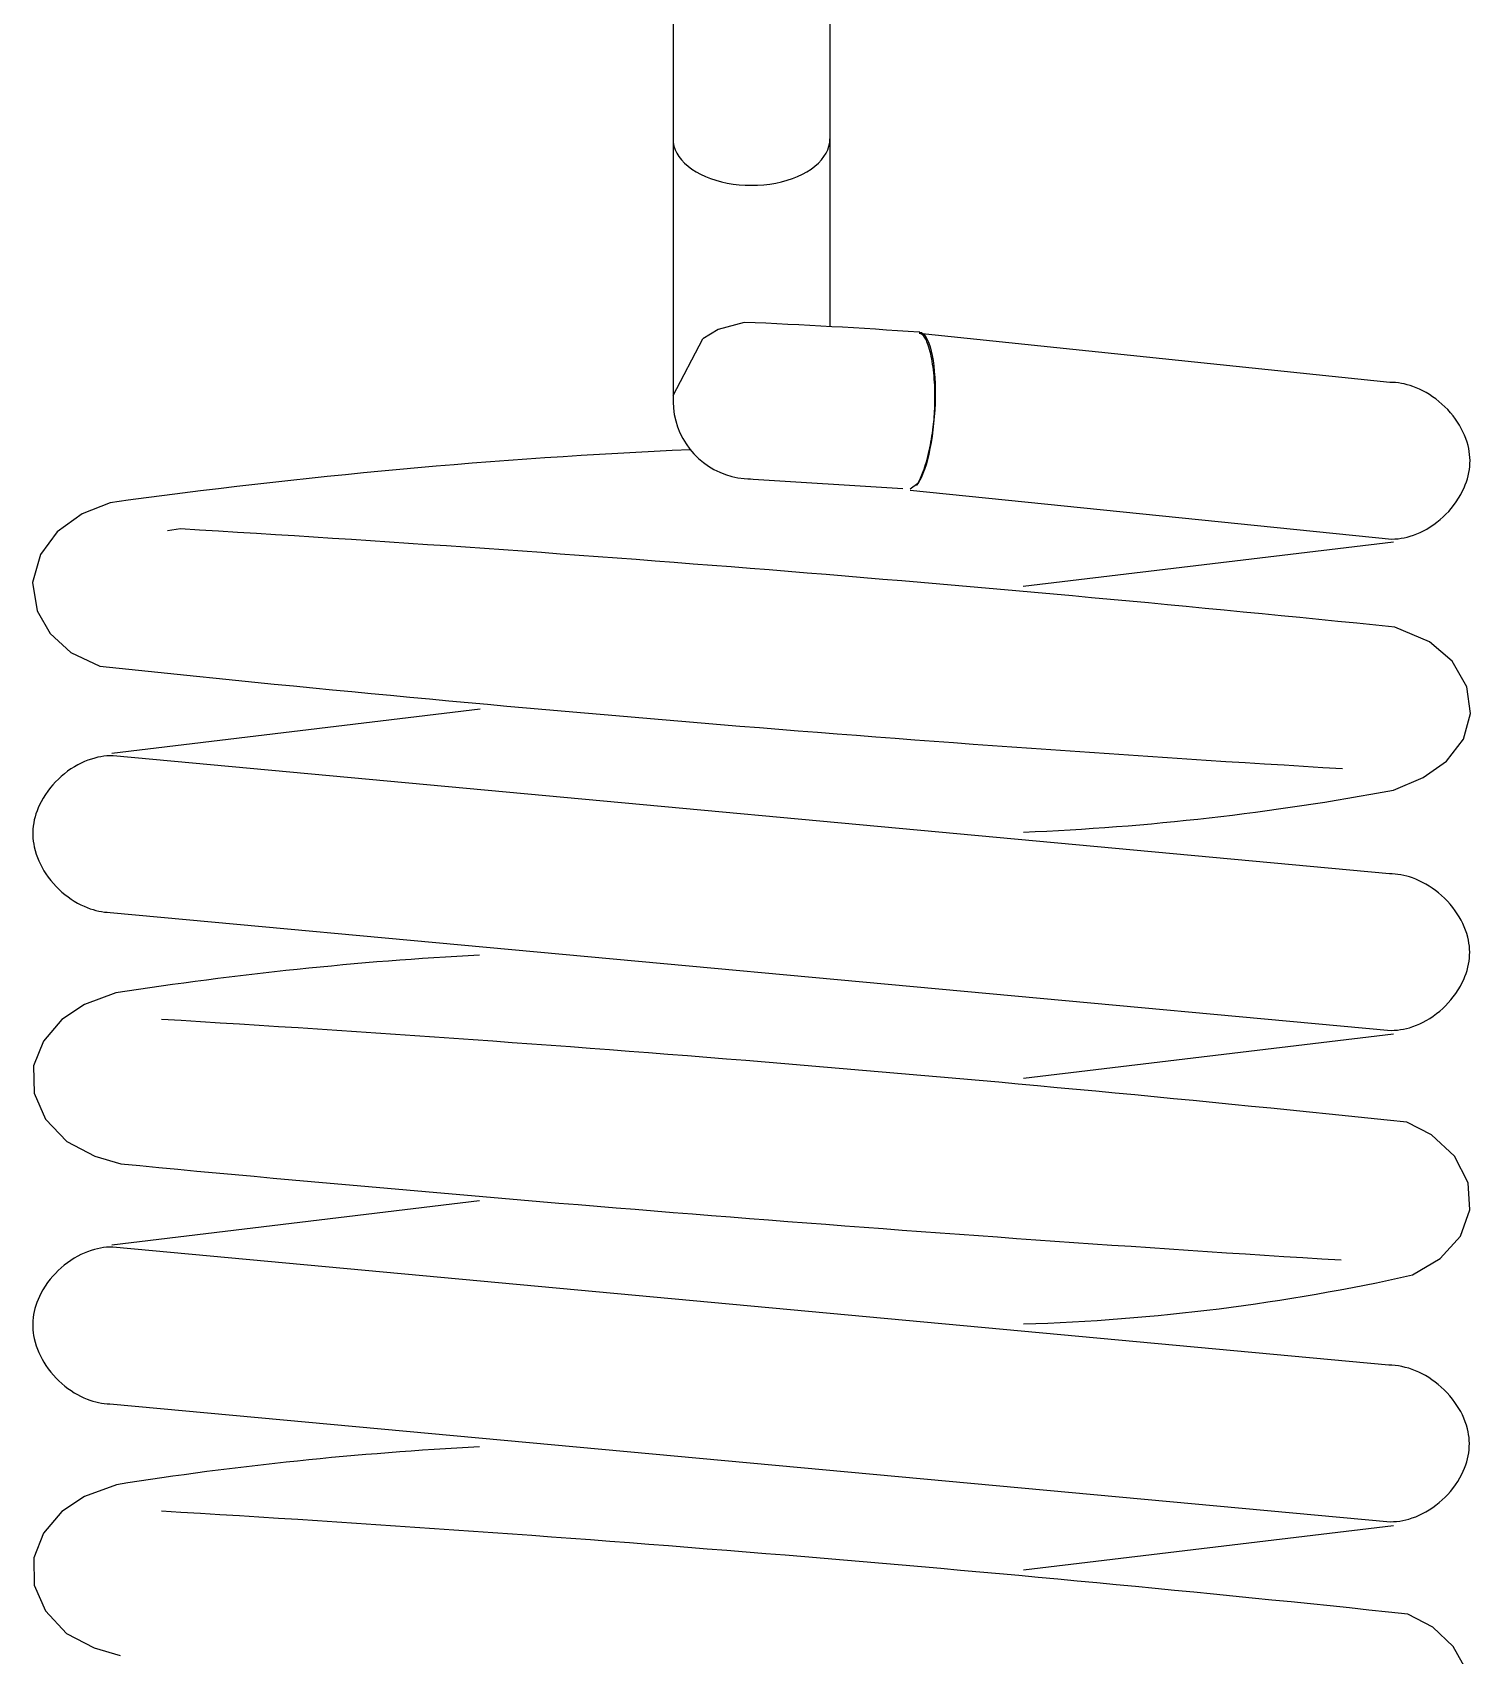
# Model space of a CAD drawing. Extents: x -3 to 396, y 2 to 203.
# Drawn here: x 140.84 to 146.34, y 46.37 to 52.58 of the extents above; entities that cross this region are included whole.
import ezdxf

# ---------------------------------------------------------------- set-up
doc = ezdxf.new("R2010")
doc.units = 0
doc.header["$LTSCALE"] = 10
doc.layers.get('0').update_dxf_attribs({"linetype": 'CONTINUOUS'})

msp = doc.modelspace()

# ---------------------------------------------------------------- linework, layer by layer
at = {"color": 7, "linetype": 'CONTINUOUS'}
for p, q in [((143.291767, 56.071906), (143.291767, 51.171906)), ((143.891767, 56.071906), (143.891767, 51.45356)), ((143.291767, 52.171906), (143.292691, 52.157975)), ((143.292691, 52.157975), (143.29546, 52.144131)), ((143.29546, 52.144131), (143.300056, 52.130457)), ((143.300056, 52.130457), (143.30645, 52.11704)), ((143.30645, 52.11704), (143.314603, 52.10396)), ((143.86893, 52.10396), (143.877083, 52.11704)), ((143.877083, 52.11704), (143.883477, 52.130457)), ((143.883477, 52.130457), (143.888073, 52.144131)), ((143.888073, 52.144131), (143.890842, 52.157975)), ((143.890842, 52.157975), (143.891767, 52.171906)), ((143.314603, 52.10396), (143.324465, 52.091299)), ((143.324465, 52.091299), (143.335974, 52.079136)), ((143.335974, 52.079136), (143.349061, 52.067544)), ((143.349061, 52.067544), (143.363645, 52.056596)), ((143.363645, 52.056596), (143.379634, 52.046358)), ((143.803899, 52.046358), (143.819888, 52.056596)), ((143.819888, 52.056596), (143.834472, 52.067544)), ((143.834472, 52.067544), (143.847559, 52.079136)), ((143.847559, 52.079136), (143.859068, 52.091299)), ((143.859068, 52.091299), (143.86893, 52.10396)), ((143.379634, 52.046358), (143.396932, 52.036895)), ((143.396932, 52.036895), (143.415431, 52.028264)), ((143.415431, 52.028264), (143.435017, 52.020519)), ((143.435017, 52.020519), (143.455569, 52.013707)), ((143.455569, 52.013707), (143.476961, 52.00787)), ((143.476961, 52.00787), (143.499061, 52.003045)), ((143.499061, 52.003045), (143.521733, 51.999261)), ((143.521733, 51.999261), (143.544836, 51.996541)), ((143.544836, 51.996541), (143.568229, 51.994902)), ((143.568229, 51.994902), (143.591767, 51.994355)), ((143.591767, 51.994355), (143.615304, 51.994902)), ((143.615304, 51.994902), (143.638697, 51.996541)), ((143.638697, 51.996541), (143.6618, 51.999261)), ((143.6618, 51.999261), (143.684472, 52.003045)), ((143.684472, 52.003045), (143.706572, 52.00787)), ((143.706572, 52.00787), (143.727964, 52.013707)), ((143.727964, 52.013707), (143.748516, 52.020519)), ((143.748516, 52.020519), (143.768102, 52.028264)), ((143.768102, 52.028264), (143.786601, 52.036895)), ((143.786601, 52.036895), (143.803899, 52.046358)), ((143.464552, 51.443598), (143.405677, 51.407216)), ((143.563431, 51.470565), (143.464552, 51.443598)), ((144.235164, 51.432749), (144.233046, 51.432881)), ((144.235142, 51.43275), (144.24184, 51.431124)), ((144.24184, 51.431124), (144.248334, 51.427089)), ((143.292347, 51.190552), (143.40567, 51.40721)), ((144.234867, 51.427885), (144.233151, 51.427974)), ((146.032925, 51.241116), (144.233329, 51.427974)), ((144.23735, 51.427394), (144.234867, 51.427885)), ((144.2398, 51.426485), (144.23735, 51.427394)), ((144.242199, 51.42518), (144.2398, 51.426485)), ((144.244561, 51.423488), (144.242199, 51.42518)), ((144.24739, 51.420916), (144.244561, 51.423488)), ((144.250156, 51.41781), (144.24739, 51.420916)), ((144.248334, 51.427089), (144.254269, 51.421048)), ((144.252834, 51.414224), (144.250156, 51.41781)), ((144.255444, 51.410161), (144.252834, 51.414224)), ((144.254269, 51.421048), (144.259927, 51.412904)), ((144.257935, 51.405731), (144.255444, 51.410161)), ((144.260356, 51.400883), (144.257935, 51.405731)), ((144.259927, 51.412904), (144.265268, 51.402715)), ((144.262693, 51.395665), (144.260356, 51.400883)), ((144.264958, 51.390068), (144.262693, 51.395665)), ((144.267586, 51.382856), (144.264958, 51.390068)), ((144.265268, 51.402715), (144.270252, 51.390556)), ((144.270106, 51.375145), (144.267586, 51.382856)), ((144.2725, 51.367015), (144.270106, 51.375145)), ((144.270252, 51.390556), (144.274842, 51.376516)), ((144.274842, 51.376516), (144.279006, 51.360697)), ((144.274783, 51.358437), (144.2725, 51.367015)), ((144.276915, 51.349599), (144.274783, 51.358437)), ((144.278935, 51.340365), (144.276915, 51.349599)), ((144.28083, 51.330807), (144.278935, 51.340365)), ((144.279006, 51.360697), (144.282712, 51.343216)), ((144.282611, 51.320884), (144.28083, 51.330807)), ((144.284305, 51.310398), (144.282611, 51.320884)), ((144.282712, 51.343216), (144.285934, 51.324201)), ((144.285872, 51.299559), (144.284305, 51.310398)), ((144.285934, 51.324201), (144.288648, 51.303789)), ((144.287298, 51.288452), (144.285872, 51.299559)), ((144.28859, 51.277021), (144.287298, 51.288452)), ((144.289719, 51.265528), (144.28859, 51.277021)), ((144.288648, 51.303789), (144.290834, 51.282131)), ((144.290709, 51.253748), (144.289719, 51.265528)), ((144.291547, 51.241784), (144.290709, 51.253748)), ((144.290834, 51.282131), (144.292476, 51.259385)), ((144.292476, 51.259385), (144.293562, 51.235718)), ((143.292347, 51.190552), (143.29182, 51.166253)), ((144.292236, 51.229564), (144.291547, 51.241784)), ((144.292658, 51.220059), (144.292236, 51.229564)), ((144.292985, 51.21042), (144.292658, 51.220059)), ((144.293214, 51.200712), (144.292985, 51.21042)), ((144.293343, 51.190893), (144.293214, 51.200712)), ((144.29337, 51.181155), (144.293343, 51.190893)), ((144.29404, 51.186314), (144.293427, 51.16094)), ((144.293562, 51.235718), (144.294085, 51.211301)), ((144.294085, 51.211301), (144.29404, 51.186314)), ((146.043677, 51.240856), (146.032925, 51.241116)), ((146.054525, 51.240108), (146.043677, 51.240856)), ((146.065458, 51.238866), (146.054525, 51.240108)), ((146.076461, 51.237129), (146.065458, 51.238866)), ((146.087522, 51.234895), (146.076461, 51.237129)), ((146.098625, 51.232162), (146.087522, 51.234895)), ((146.109756, 51.22893), (146.098625, 51.232162)), ((146.120896, 51.225198), (146.109756, 51.22893)), ((146.133619, 51.220322), (146.120896, 51.225198)), ((146.146306, 51.214797), (146.133619, 51.220322)), ((146.158927, 51.208626), (146.146306, 51.214797)), ((146.171453, 51.201812), (146.158927, 51.208626)), ((146.183852, 51.194364), (146.171453, 51.201812)), ((146.196089, 51.186286), (146.183852, 51.194364)), ((146.208128, 51.177589), (146.196089, 51.186286)), ((143.29182, 51.166253), (143.293262, 51.141991)), ((143.293262, 51.141991), (143.296663, 51.117925)), ((144.290497, 51.110595), (144.291252, 51.120804)), ((144.292252, 51.135364), (144.290523, 51.109774)), ((144.291252, 51.120804), (144.291893, 51.13103)), ((144.291893, 51.13103), (144.292421, 51.141336)), ((144.293427, 51.16094), (144.292252, 51.135364)), ((144.292421, 51.141336), (144.292831, 51.151619)), ((144.292831, 51.151619), (144.293116, 51.161504)), ((144.293116, 51.161504), (144.293295, 51.171333)), ((144.293295, 51.171333), (144.29337, 51.181155)), ((146.219933, 51.168282), (146.208128, 51.177589)), ((146.231464, 51.158377), (146.219933, 51.168282)), ((146.242679, 51.147888), (146.231464, 51.158377)), ((146.253537, 51.136828), (146.242679, 51.147888)), ((146.263991, 51.125214), (146.253537, 51.136828)), ((146.273994, 51.113064), (146.263991, 51.125214)), ((143.296663, 51.117925), (143.302001, 51.094213)), ((143.302001, 51.094213), (143.309242, 51.071011)), ((143.309242, 51.071011), (143.318336, 51.048472)), ((144.285456, 51.059295), (144.282156, 51.034776)), ((144.283332, 51.047085), (144.285007, 51.05908)), ((144.285007, 51.05908), (144.286552, 51.071238)), ((144.288252, 51.084355), (144.285456, 51.059295)), ((144.286552, 51.071238), (144.287676, 51.080943)), ((144.287676, 51.080943), (144.288709, 51.090726)), ((144.290523, 51.109774), (144.288252, 51.084355)), ((144.288709, 51.090726), (144.289653, 51.100635)), ((144.289653, 51.100635), (144.290497, 51.110595)), ((146.283499, 51.100398), (146.273994, 51.113064)), ((146.291365, 51.088908), (146.283499, 51.100398)), ((146.298774, 51.077056), (146.291365, 51.088908)), ((146.305689, 51.064856), (146.298774, 51.077056)), ((146.312071, 51.052327), (146.305689, 51.064856)), ((143.318336, 51.048472), (143.329226, 51.026743)), ((143.329226, 51.026743), (143.341839, 51.005966)), ((143.341839, 51.005966), (143.356092, 50.986279)), ((144.273496, 50.991213), (144.275633, 51.001827)), ((144.278375, 51.010977), (144.274141, 50.988074)), ((144.275633, 51.001827), (144.277691, 51.012724)), ((144.277691, 51.012724), (144.279654, 51.023831)), ((144.282156, 51.034776), (144.278375, 51.010977)), ((144.279654, 51.023831), (144.28155, 51.035361)), ((144.28155, 51.035361), (144.283332, 51.047085)), ((146.317881, 51.039488), (146.312071, 51.052327)), ((146.323077, 51.026358), (146.317881, 51.039488)), ((146.327619, 51.012959), (146.323077, 51.026358)), ((146.331461, 50.999312), (146.327619, 51.012959)), ((146.334001, 50.988233), (146.331461, 50.999312)), ((143.356092, 50.986279), (143.371892, 50.96781)), ((143.371892, 50.96781), (143.389135, 50.950681)), ((143.389135, 50.950681), (143.407708, 50.935004)), ((143.407708, 50.935004), (143.42749, 50.920882)), ((144.257531, 50.92748), (144.260398, 50.937318)), ((144.264443, 50.945613), (144.259049, 50.926366)), ((144.260398, 50.937318), (144.263239, 50.947673)), ((144.263239, 50.947673), (144.265998, 50.958361)), ((144.269486, 50.966232), (144.264443, 50.945613)), ((144.265998, 50.958361), (144.268684, 50.969437)), ((144.268684, 50.969437), (144.271275, 50.980826)), ((144.274141, 50.988074), (144.269486, 50.966232)), ((144.271275, 50.980826), (144.273496, 50.991213)), ((146.336041, 50.977023), (146.334001, 50.988233)), ((146.337556, 50.965696), (146.336041, 50.977023)), ((146.338522, 50.954265), (146.337556, 50.965696)), ((146.338912, 50.942744), (146.338522, 50.954265)), ((146.338708, 50.931149), (146.338912, 50.942744)), ((143.42749, 50.920882), (143.44835, 50.908407)), ((143.44835, 50.908407), (143.470151, 50.897662)), ((143.470151, 50.897662), (143.49275, 50.888717)), ((143.49275, 50.888717), (143.515999, 50.881631)), ((143.515999, 50.881631), (143.539746, 50.876451)), ((143.539746, 50.876451), (143.563834, 50.873209)), ((143.563834, 50.873209), (143.588105, 50.871928)), ((143.577238, 50.872267), (144.169819, 50.835661)), ((144.241168, 50.878214), (144.228425, 50.855467)), ((144.235965, 50.869774), (144.238515, 50.875256)), ((144.238515, 50.875256), (144.241068, 50.881084)), ((144.241068, 50.881084), (144.24359, 50.887181)), ((144.247369, 50.892543), (144.241168, 50.878214)), ((144.24359, 50.887181), (144.246088, 50.893563)), ((144.246088, 50.893563), (144.248551, 50.900198)), ((144.253344, 50.908633), (144.247369, 50.892543)), ((144.248551, 50.900198), (144.251603, 50.908907)), ((144.251603, 50.908907), (144.254592, 50.917988)), ((144.259049, 50.926366), (144.253344, 50.908633)), ((144.254592, 50.917988), (144.257531, 50.92748)), ((146.32519, 50.860928), (146.328876, 50.872621)), ((146.328876, 50.872621), (146.331998, 50.884342)), ((146.331998, 50.884342), (146.334548, 50.896074)), ((146.334548, 50.896074), (146.33652, 50.907797)), ((146.33652, 50.907797), (146.337909, 50.919494)), ((146.337909, 50.919494), (146.338708, 50.931149)), ((144.198791, 50.829087), (146.040223, 50.64231)), ((144.228187, 50.855121), (144.198892, 50.833252)), ((144.228623, 50.855305), (144.221268, 50.846323)), ((144.228187, 50.855121), (144.230798, 50.859696)), ((144.230798, 50.859696), (144.233388, 50.864577)), ((144.233388, 50.864577), (144.235965, 50.869774)), ((146.295201, 50.798025), (146.303418, 50.812014)), ((146.303418, 50.812014), (146.310826, 50.826217)), ((146.310826, 50.826217), (146.316157, 50.837706)), ((146.316157, 50.837706), (146.320948, 50.849283)), ((146.320948, 50.849283), (146.32519, 50.860928)), ((141.139916, 50.781107), (141.032415, 50.738363)), ((146.247126, 50.737263), (146.257438, 50.748135)), ((146.257438, 50.748135), (146.267209, 50.759349)), ((146.267209, 50.759349), (146.276423, 50.770871)), ((146.276423, 50.770871), (146.286195, 50.784295)), ((146.286195, 50.784295), (146.295201, 50.798025)), ((141.032415, 50.738363), (140.93696, 50.669177)), ((146.173853, 50.680609), (146.187238, 50.68873)), ((146.187238, 50.68873), (146.2002, 50.69745)), ((146.2002, 50.69745), (146.212713, 50.706725)), ((146.212713, 50.706725), (146.224752, 50.716511)), ((146.224752, 50.716511), (146.236295, 50.726769)), ((146.236295, 50.726769), (146.247126, 50.737263)), ((140.93696, 50.669177), (140.873011, 50.582851)), ((141.408443, 50.680711), (141.358648, 50.673223)), ((144.629902, 50.462115), (146.046381, 50.631935)), ((146.040223, 50.64231), (146.052032, 50.642676)), ((146.052032, 50.642676), (146.063766, 50.64363)), ((146.063766, 50.64363), (146.075409, 50.645149)), ((146.075409, 50.645149), (146.086948, 50.647209)), ((146.086948, 50.647209), (146.098368, 50.649788)), ((146.098368, 50.649788), (146.109655, 50.652865)), ((146.109655, 50.652865), (146.123004, 50.657185)), ((146.123004, 50.657185), (146.136121, 50.662154)), ((146.136121, 50.662154), (146.148981, 50.667737)), ((146.148981, 50.667737), (146.161566, 50.6739)), ((146.161566, 50.6739), (146.173853, 50.680609)), ((140.873011, 50.582851), (140.842622, 50.475894)), ((140.842622, 50.475894), (140.860075, 50.368354)), ((140.860075, 50.368354), (140.910148, 50.281045)), ((140.910148, 50.281045), (140.988985, 50.208145)), ((146.184294, 50.249506), (146.050893, 50.305353)), ((140.988985, 50.208145), (141.099872, 50.156205)), ((146.27049, 50.175401), (146.184294, 50.249506)), ((146.326615, 50.07797), (146.27049, 50.175401)), ((146.340999, 49.975093), (146.326615, 50.07797)), ((142.553979, 49.9921), (141.146476, 49.82276)), ((146.313615, 49.877713), (146.340999, 49.975093)), ((146.249007, 49.792768), (146.313615, 49.877713)), ((140.989784, 49.763299), (140.977027, 49.754392)), ((141.002969, 49.771638), (140.989784, 49.763299)), ((141.016556, 49.779366), (141.002969, 49.771638)), ((141.029004, 49.785715), (141.016556, 49.779366)), ((141.041729, 49.79151), (141.029004, 49.785715)), ((141.054711, 49.796718), (141.041729, 49.79151)), ((141.067926, 49.801305), (141.054711, 49.796718)), ((141.081352, 49.805237), (141.067926, 49.801305)), ((141.092684, 49.807987), (141.081352, 49.805237)), ((141.104131, 49.810236), (141.092684, 49.807987)), ((141.11568, 49.811963), (141.104131, 49.810236)), ((141.127315, 49.813146), (141.11568, 49.811963)), ((141.13902, 49.813763), (141.127315, 49.813146)), ((141.150781, 49.813791), (141.13902, 49.813763)), ((146.03065, 49.363057), (141.150781, 49.813791)), ((146.159772, 49.730295), (146.249007, 49.792768)), ((140.921073, 49.703378), (140.911528, 49.692129)), ((140.931163, 49.714303), (140.921073, 49.703378)), ((140.94178, 49.72487), (140.931163, 49.714303)), ((140.952903, 49.735043), (140.94178, 49.72487)), ((140.964725, 49.74496), (140.952903, 49.735043)), ((140.977027, 49.754392), (140.964725, 49.74496)), ((146.047034, 49.682668), (146.159772, 49.730295)), ((140.875498, 49.637804), (140.869823, 49.626474)), ((140.883329, 49.651788), (140.875498, 49.637804)), ((140.891959, 49.665533), (140.883329, 49.651788)), ((140.901367, 49.678995), (140.891959, 49.665533)), ((140.911528, 49.692129), (140.901367, 49.678995)), ((140.849655, 49.568652), (140.847321, 49.556987)), ((140.852566, 49.580308), (140.849655, 49.568652)), ((140.856046, 49.591937), (140.852566, 49.580308)), ((140.860088, 49.603521), (140.856046, 49.591937)), ((140.864683, 49.61504), (140.860088, 49.603521)), ((140.869823, 49.626474), (140.864683, 49.61504)), ((140.844408, 49.533698), (140.843841, 49.522107)), ((140.843841, 49.522107), (140.84387, 49.510573)), ((140.84387, 49.510573), (140.844476, 49.499112)), ((140.84557, 49.54533), (140.844408, 49.533698)), ((140.847321, 49.556987), (140.84557, 49.54533)), ((140.844476, 49.499112), (140.845633, 49.487737)), ((140.845633, 49.487737), (140.847317, 49.476465)), ((140.847317, 49.476465), (140.849504, 49.465308)), ((140.849504, 49.465308), (140.852909, 49.451545)), ((140.852909, 49.451545), (140.85702, 49.438008)), ((140.85702, 49.438008), (140.861792, 49.424721)), ((140.861792, 49.424721), (140.867185, 49.411707)), ((140.867185, 49.411707), (140.873158, 49.398987)), ((140.873158, 49.398987), (140.879672, 49.38658)), ((140.879672, 49.38658), (140.88669, 49.374507)), ((140.88669, 49.374507), (140.894174, 49.362783)), ((140.894174, 49.362783), (140.903255, 49.349835)), ((140.903255, 49.349835), (140.912849, 49.33739)), ((140.912849, 49.33739), (140.922908, 49.325468)), ((140.922908, 49.325468), (140.933386, 49.31409)), ((146.041498, 49.362737), (146.03065, 49.363057)), ((146.052437, 49.36193), (146.041498, 49.362737)), ((146.063455, 49.360632), (146.052437, 49.36193)), ((146.074539, 49.358841), (146.063455, 49.360632)), ((146.085676, 49.356554), (146.074539, 49.358841)), ((146.09685, 49.35377), (146.085676, 49.356554)), ((146.108046, 49.350489), (146.09685, 49.35377)), ((146.119249, 49.34671), (146.108046, 49.350489)), ((146.132038, 49.341782), (146.119249, 49.34671)), ((146.144786, 49.336208), (146.132038, 49.341782)), ((146.157464, 49.32999), (146.144786, 49.336208)), ((146.170041, 49.323133), (146.157464, 49.32999)), ((146.182487, 49.315643), (146.170041, 49.323133)), ((140.933386, 49.31409), (140.944238, 49.303272)), ((140.944238, 49.303272), (140.95542, 49.293032)), ((140.95542, 49.293032), (140.966894, 49.283383)), ((140.966894, 49.283383), (140.978618, 49.274338)), ((140.978618, 49.274338), (140.990557, 49.265909)), ((140.990557, 49.265909), (141.002675, 49.258106)), ((146.194766, 49.307527), (146.182487, 49.315643)), ((146.206845, 49.298793), (146.194766, 49.307527)), ((146.218684, 49.289453), (146.206845, 49.298793)), ((146.230247, 49.279517), (146.218684, 49.289453)), ((146.24149, 49.268998), (146.230247, 49.279517)), ((146.252372, 49.257912), (146.24149, 49.268998)), ((141.002675, 49.258106), (141.014938, 49.250936)), ((141.014938, 49.250936), (141.027313, 49.244408)), ((141.027313, 49.244408), (141.039771, 49.238525)), ((141.039771, 49.238525), (141.052283, 49.233294)), ((141.052283, 49.233294), (141.063252, 49.229252)), ((141.063252, 49.229252), (141.074225, 49.225712)), ((141.074225, 49.225712), (141.085183, 49.222674)), ((141.085183, 49.222674), (141.096112, 49.220138)), ((141.096112, 49.220138), (141.106996, 49.218103)), ((141.106996, 49.218103), (141.117821, 49.216567)), ((141.117821, 49.216567), (141.128575, 49.215529)), ((141.128575, 49.215529), (141.139243, 49.214985)), ((141.139243, 49.214985), (146.037464, 48.764251)), ((146.262847, 49.246274), (146.252372, 49.257912)), ((146.272868, 49.234103), (146.262847, 49.246274)), ((146.282387, 49.221418), (146.272868, 49.234103)), ((146.290264, 49.209914), (146.282387, 49.221418)), ((146.29768, 49.198049), (146.290264, 49.209914)), ((146.304601, 49.185839), (146.29768, 49.198049)), ((146.310986, 49.173301), (146.304601, 49.185839)), ((146.316797, 49.160455), (146.310986, 49.173301)), ((146.321992, 49.14732), (146.316797, 49.160455)), ((146.32653, 49.133918), (146.321992, 49.14732)), ((146.330367, 49.120271), (146.32653, 49.133918)), ((146.3329, 49.109192), (146.330367, 49.120271)), ((146.334933, 49.097984), (146.3329, 49.109192)), ((146.336439, 49.08666), (146.334933, 49.097984)), ((146.337394, 49.075233), (146.336439, 49.08666)), ((146.337772, 49.063718), (146.337394, 49.075233)), ((146.330774, 49.005362), (146.333344, 49.017082)), ((146.333344, 49.017082), (146.335335, 49.028795)), ((146.335335, 49.028795), (146.33674, 49.040483)), ((146.33674, 49.040483), (146.337554, 49.052129)), ((146.337554, 49.052129), (146.337772, 49.063718)), ((146.309477, 48.947314), (146.314836, 48.958785)), ((146.314836, 48.958785), (146.319654, 48.970345)), ((146.319654, 48.970345), (146.323921, 48.981975)), ((146.323921, 48.981975), (146.32763, 48.993654)), ((146.32763, 48.993654), (146.330774, 49.005362)), ((141.161995, 48.907197), (141.041311, 48.862755)), ((146.265643, 48.880581), (146.274902, 48.892076)), ((146.274902, 48.892076), (146.284721, 48.90547)), ((146.284721, 48.90547), (146.293771, 48.919172)), ((146.293771, 48.919172), (146.30203, 48.933135)), ((146.30203, 48.933135), (146.309477, 48.947314)), ((141.041311, 48.862755), (140.954948, 48.805484)), ((146.198309, 48.818882), (146.210883, 48.828119)), ((146.210883, 48.828119), (146.222981, 48.83787)), ((146.222981, 48.83787), (146.234579, 48.848093)), ((146.234579, 48.848093), (146.245463, 48.858555)), ((146.245463, 48.858555), (146.255824, 48.869396)), ((146.255824, 48.869396), (146.265643, 48.880581)), ((140.954948, 48.805484), (140.884363, 48.722547)), ((146.037464, 48.764251), (146.049344, 48.764577)), ((146.049344, 48.764577), (146.061146, 48.765492)), ((146.061146, 48.765492), (146.072857, 48.766971)), ((146.072857, 48.766971), (146.084461, 48.768993)), ((146.084461, 48.768993), (146.095945, 48.771536)), ((146.095945, 48.771536), (146.107294, 48.774577)), ((146.107294, 48.774577), (146.120716, 48.778854)), ((146.120716, 48.778854), (146.133902, 48.783781)), ((146.133902, 48.783781), (146.14683, 48.789325)), ((146.14683, 48.789325), (146.15948, 48.795449)), ((146.15948, 48.795449), (146.17183, 48.80212)), ((146.17183, 48.80212), (146.185282, 48.810201)), ((146.185282, 48.810201), (146.198309, 48.818882)), ((140.884363, 48.722547), (140.847206, 48.628667)), ((144.63139, 48.582007), (146.046701, 48.751446)), ((140.847206, 48.628667), (140.849321, 48.523957)), ((140.849321, 48.523957), (140.892865, 48.425023)), ((140.892865, 48.425023), (140.973521, 48.338992)), ((146.192213, 48.365513), (146.096959, 48.412839)), ((140.973521, 48.338992), (141.080714, 48.283306)), ((146.280215, 48.282957), (146.192213, 48.365513)), ((141.080714, 48.283306), (141.180548, 48.254145)), ((146.331695, 48.180888), (146.280215, 48.282957)), ((146.33887, 48.077832), (146.331695, 48.180888)), ((142.552071, 48.11209), (141.146472, 47.943112)), ((146.302808, 47.978199), (146.33887, 48.077832)), ((146.225387, 47.891884), (146.302808, 47.978199)), ((141.01559, 47.900848), (141.002049, 47.893076)), ((141.027996, 47.907237), (141.01559, 47.900848)), ((141.040678, 47.913073), (141.027996, 47.907237)), ((141.053614, 47.918324), (141.040678, 47.913073)), ((141.066782, 47.922955), (141.053614, 47.918324)), ((141.08016, 47.926932), (141.066782, 47.922955)), ((141.091452, 47.929721), (141.08016, 47.926932)), ((141.102858, 47.932009), (141.091452, 47.929721)), ((141.114364, 47.933777), (141.102858, 47.932009)), ((141.125955, 47.935002), (141.114364, 47.933777)), ((141.137617, 47.935661), (141.125955, 47.935002)), ((141.149332, 47.935732), (141.137617, 47.935661)), ((146.028088, 47.484998), (141.149332, 47.935732)), ((140.930482, 47.835516), (140.920425, 47.82456)), ((140.941064, 47.846116), (140.930482, 47.835516)), ((140.95215, 47.856324), (140.941064, 47.846116)), ((140.963934, 47.866278), (140.95215, 47.856324)), ((140.976195, 47.875748), (140.963934, 47.866278)), ((140.988909, 47.884695), (140.976195, 47.875748)), ((141.002049, 47.893076), (140.988909, 47.884695)), ((146.118971, 47.829379), (146.225387, 47.891884)), ((140.882808, 47.772851), (140.875005, 47.758842)), ((140.891409, 47.786624), (140.882808, 47.772851)), ((140.900785, 47.800116), (140.891409, 47.786624)), ((140.910912, 47.813281), (140.900785, 47.800116)), ((140.920425, 47.82456), (140.910912, 47.813281)), ((140.855628, 47.712906), (140.852164, 47.701263)), ((140.859653, 47.724505), (140.855628, 47.712906)), ((140.86423, 47.736041), (140.859653, 47.724505)), ((140.869351, 47.747493), (140.86423, 47.736041)), ((140.875005, 47.758842), (140.869351, 47.747493)), ((140.844058, 47.654611), (140.843501, 47.643013)), ((140.845208, 47.666252), (140.844058, 47.654611)), ((140.846947, 47.677919), (140.845208, 47.666252)), ((140.849268, 47.689595), (140.846947, 47.677919)), ((140.852164, 47.701263), (140.849268, 47.689595)), ((140.843501, 47.643013), (140.843539, 47.631474)), ((140.843539, 47.631474), (140.844153, 47.620007)), ((140.844153, 47.620007), (140.845317, 47.60863)), ((140.845317, 47.60863), (140.847006, 47.597355)), ((140.847006, 47.597355), (140.849198, 47.586198)), ((140.849198, 47.586198), (140.852608, 47.572435)), ((140.852608, 47.572435), (140.856721, 47.558902)), ((140.856721, 47.558902), (140.861495, 47.54562)), ((140.861495, 47.54562), (140.866888, 47.532613)), ((140.866888, 47.532613), (140.87286, 47.519902)), ((140.87286, 47.519902), (140.879371, 47.507507)), ((140.879371, 47.507507), (140.886384, 47.495447)), ((140.886384, 47.495447), (140.893863, 47.483739)), ((140.893863, 47.483739), (140.902935, 47.470811)), ((140.902935, 47.470811), (140.912519, 47.458388)), ((146.040619, 47.484529), (146.028088, 47.484998)), ((146.053259, 47.483425), (146.040619, 47.484529)), ((146.065989, 47.481681), (146.053259, 47.483425)), ((146.07879, 47.479294), (146.065989, 47.481681)), ((146.091642, 47.476261), (146.07879, 47.479294)), ((146.104522, 47.47258), (146.091642, 47.476261)), ((146.117407, 47.468252), (146.104522, 47.47258)), ((146.130271, 47.463277), (146.117407, 47.468252)), ((146.143088, 47.457657), (146.130271, 47.463277)), ((140.912519, 47.458388), (140.922565, 47.446492)), ((140.922565, 47.446492), (140.933028, 47.435142)), ((140.933028, 47.435142), (140.943864, 47.424355)), ((140.943864, 47.424355), (140.955028, 47.414148)), ((140.955028, 47.414148), (140.96648, 47.404536)), ((140.96648, 47.404536), (140.978182, 47.39553)), ((146.15583, 47.451397), (146.143088, 47.457657)), ((146.168466, 47.444499), (146.15583, 47.451397)), ((146.180966, 47.43697), (146.168466, 47.444499)), ((146.193294, 47.428818), (146.180966, 47.43697)), ((146.205417, 47.420051), (146.193294, 47.428818)), ((146.217296, 47.410679), (146.205417, 47.420051)), ((146.228894, 47.400713), (146.217296, 47.410679)), ((146.240169, 47.390168), (146.228894, 47.400713)), ((140.978182, 47.39553), (140.990096, 47.387143)), ((140.990096, 47.387143), (141.002186, 47.379383)), ((141.002186, 47.379383), (141.014419, 47.372261)), ((141.014419, 47.372261), (141.026762, 47.365782)), ((141.026762, 47.365782), (141.039185, 47.359952)), ((141.039185, 47.359952), (141.051658, 47.354775)), ((141.051658, 47.354775), (141.062593, 47.350784)), ((141.062593, 47.350784), (141.073527, 47.347296)), ((141.073527, 47.347296), (141.084445, 47.344313)), ((141.084445, 47.344313), (141.095331, 47.341833)), ((141.095331, 47.341833), (141.106169, 47.339857)), ((141.106169, 47.339857), (141.116947, 47.338381)), ((141.116947, 47.338381), (141.127649, 47.337406)), ((141.127649, 47.337406), (141.138263, 47.336927)), ((141.138263, 47.336927), (146.034417, 46.886193)), ((146.251078, 47.379057), (146.240169, 47.390168)), ((146.261577, 47.367397), (146.251078, 47.379057)), ((146.271618, 47.355206), (146.261577, 47.367397)), ((146.281154, 47.342504), (146.271618, 47.355206)), ((146.289042, 47.330987), (146.281154, 47.342504)), ((146.296467, 47.31911), (146.289042, 47.330987)), ((146.303394, 47.30689), (146.296467, 47.31911)), ((146.309783, 47.294344), (146.303394, 47.30689)), ((146.315596, 47.281492), (146.309783, 47.294344)), ((146.32079, 47.268353), (146.315596, 47.281492)), ((146.325324, 47.254948), (146.32079, 47.268353)), ((146.329155, 47.2413), (146.325324, 47.254948)), ((146.331682, 47.230222), (146.329155, 47.2413)), ((146.333705, 47.219016), (146.331682, 47.230222)), ((146.335202, 47.207694), (146.333705, 47.219016)), ((146.332013, 47.138157), (146.334023, 47.14986)), ((146.334023, 47.14986), (146.335447, 47.16154)), ((146.336145, 47.196272), (146.335202, 47.207694)), ((146.335447, 47.16154), (146.336277, 47.173179)), ((146.33651, 47.184762), (146.336145, 47.196272)), ((146.336277, 47.173179), (146.33651, 47.184762)), ((146.313377, 47.079926), (146.318224, 47.091471)), ((146.318224, 47.091471), (146.322519, 47.103086)), ((146.322519, 47.103086), (146.326254, 47.114752)), ((146.326254, 47.114752), (146.329421, 47.126448)), ((146.329421, 47.126448), (146.332013, 47.138157)), ((141.164117, 47.027664), (141.041951, 46.983009)), ((146.273223, 47.013333), (146.283095, 47.026699)), ((146.283095, 47.026699), (146.292194, 47.040375)), ((146.292194, 47.040375), (146.300498, 47.054314)), ((146.300498, 47.054314), (146.307986, 47.068471)), ((146.307986, 47.068471), (146.313377, 47.079926)), ((141.041951, 46.983009), (140.955226, 46.925631)), ((146.221029, 46.959271), (146.232689, 46.969462)), ((146.232689, 46.969462), (146.243631, 46.979893)), ((146.243631, 46.979893), (146.254046, 46.990706)), ((146.254046, 46.990706), (146.263916, 47.001864)), ((146.263916, 47.001864), (146.273223, 47.013333)), ((140.955226, 46.925631), (140.884603, 46.84266)), ((146.118193, 46.900542), (146.131457, 46.905431)), ((146.131457, 46.905431), (146.14446, 46.910938)), ((146.14446, 46.910938), (146.157181, 46.917026)), ((146.157181, 46.917026), (146.169601, 46.923662)), ((146.169601, 46.923662), (146.183128, 46.931706)), ((146.183128, 46.931706), (146.196225, 46.94035)), ((146.196225, 46.94035), (146.208867, 46.949553)), ((146.208867, 46.949553), (146.221029, 46.959271)), ((140.884603, 46.84266), (140.847468, 46.748796)), ((144.631328, 46.702008), (146.046513, 46.871446)), ((146.034417, 46.886193), (146.046376, 46.886481)), ((146.046376, 46.886481), (146.058255, 46.887359)), ((146.058255, 46.887359), (146.070041, 46.888802)), ((146.070041, 46.888802), (146.081718, 46.890789)), ((146.081718, 46.890789), (146.093273, 46.893297)), ((146.093273, 46.893297), (146.104691, 46.896304)), ((146.104691, 46.896304), (146.118193, 46.900542)), ((140.847468, 46.748796), (140.849554, 46.644098)), ((140.849554, 46.644098), (140.893014, 46.545157)), ((140.893014, 46.545157), (140.973312, 46.459162)), ((146.196912, 46.483074), (146.101103, 46.533041)), ((146.275077, 46.409518), (146.196912, 46.483074)), ((140.973312, 46.459162), (141.079085, 46.403677)), ((146.327453, 46.313914), (146.275077, 46.409518)), ((141.079085, 46.403677), (141.177366, 46.374708))]:
    msp.add_line(p, q, dxfattribs=at)
for centre, radius, start, end in [((142.423271, 25.242717), 26.252618, 86.0470701, 87.5108428), ((144.422522, 27.040578), 23.966398, 92.5446022, 97.872379), ((135.041839, -56.958554), 107.827385, 84.13995442, 86.61503587), ((152.083765, 154.536578), 104.956697, 263.99290194, 266.59562272), ((144.221655, 59.450072), 9.936508, 272.3642055, 280.5856009), ((143.276336, 35.352719), 13.718393, 93.0258699, 98.8660248), ((135.059574, -56.224881), 105.218232, 83.97859902, 86.57994487), ((154.702754, 190.100503), 142.489436, 264.55445236, 266.43623265), ((144.389658, 55.560613), 7.922279, 271.7494973, 282.608311), ((143.217696, 34.022548), 13.166253, 92.896487, 98.973228), ((135.363419, -54.483777), 101.585901, 83.93247141, 86.62960301)]:
    msp.add_arc(centre, radius, start, end, dxfattribs=at)

doc.saveas('drawing.dxf')
